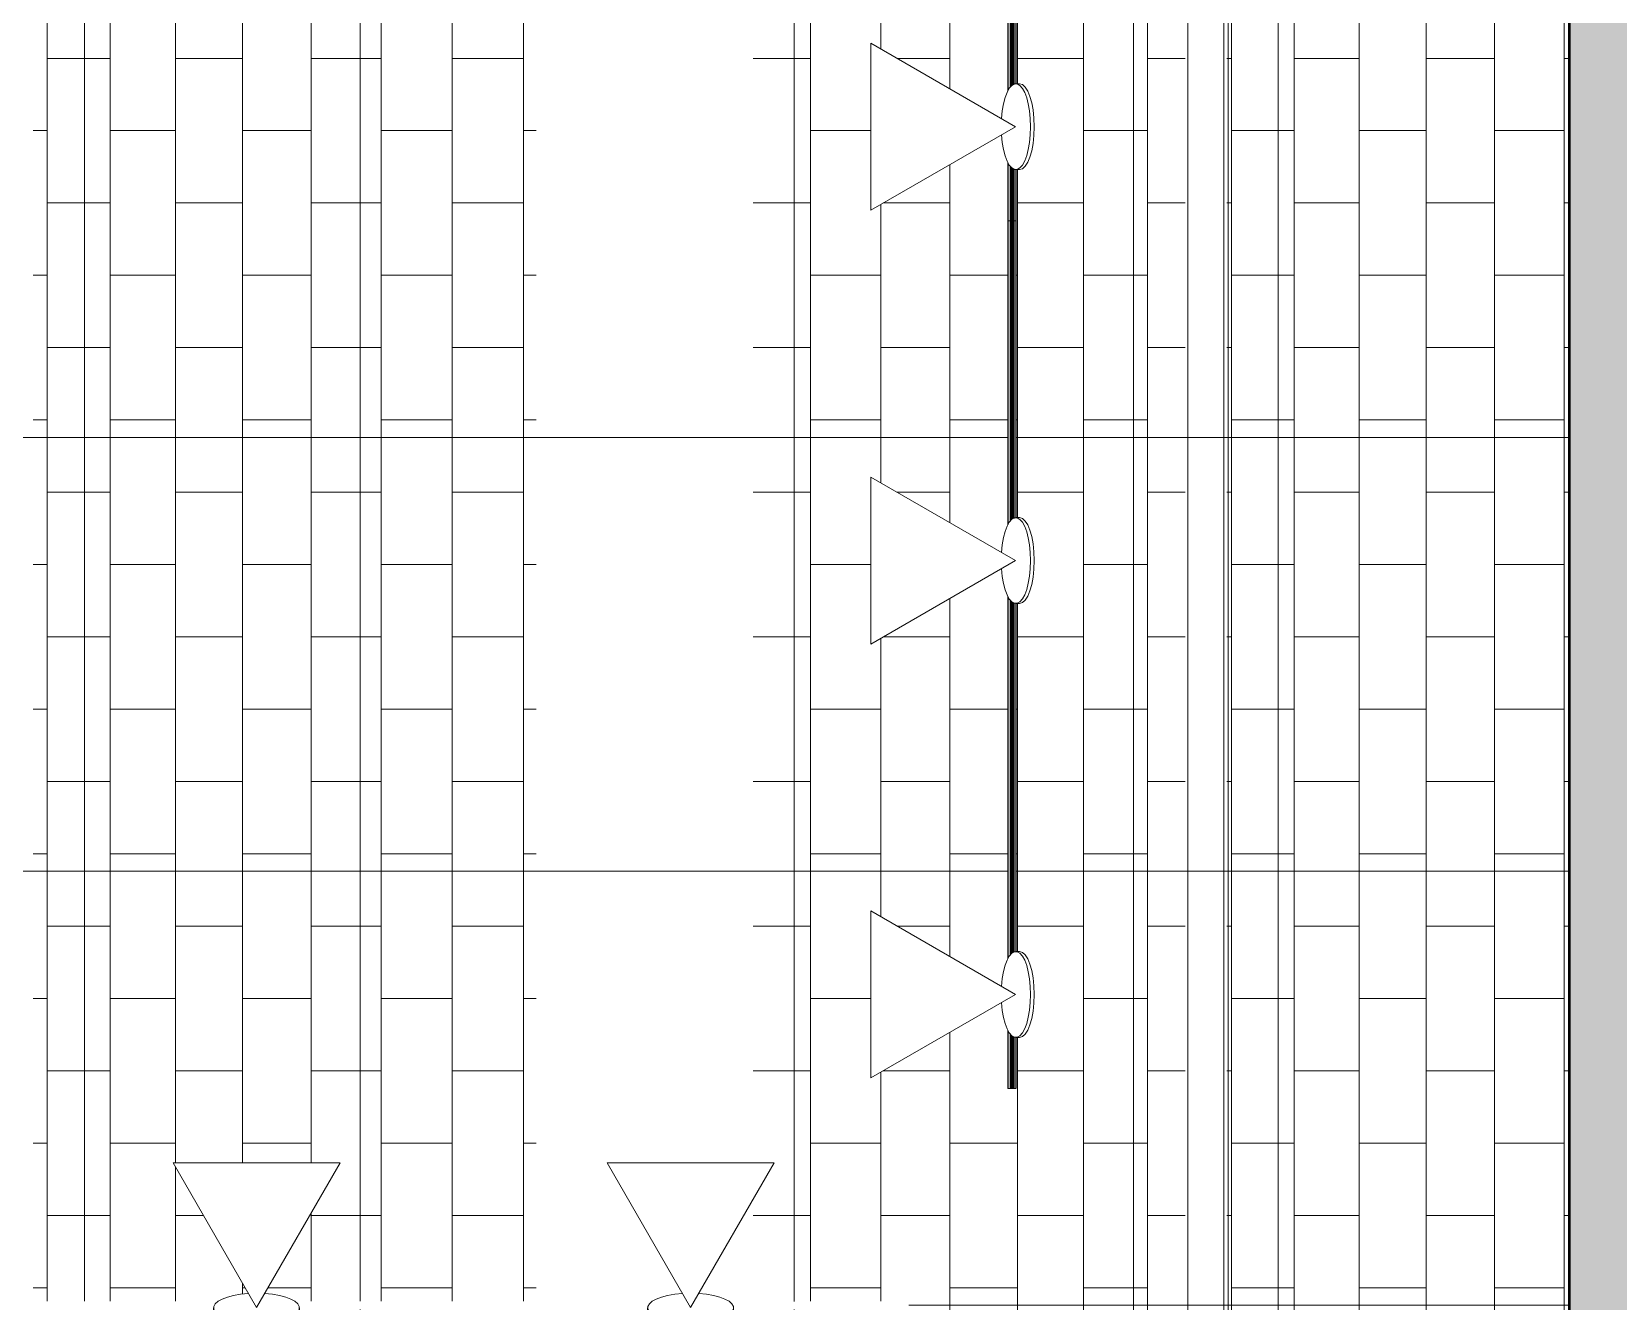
# Model space of a CAD drawing. Header units: inches. Extents: x -956 to 966, y -1111 to 895.
# Drawn here: x -214.7 to -127, y 372.9 to 443.1 of the extents above; entities that cross this region are included whole.
import ezdxf

# ---------------------------------------------------------------- set-up
doc = ezdxf.new("R2010")
doc.units = ezdxf.units.IN
doc.header["$MEASUREMENT"] = 0
for name, color, linetype, lineweight in [('A-CLNG', 13, 'Continuous', 13), ('A-CLNG-PATT', 13, 'Continuous', 13), ('A-WALL-PATT', 111, 'Continuous', 13), ('E-LITE-EQPM', 33, 'Continuous', 9), ('I-WALL', 2, 'Continuous', 13)]:
    doc.layers.add(name, color=color, linetype=linetype, lineweight=lineweight)

# ---------------------------------------------------------------- blocks, each defined once
blk = doc.blocks.new('FP_1_54-7TH FLOOR TELECOM OVERHEAD ROUTING PLAN')
at = {"layer": 'A-CLNG-PATT', "color": 50}
for p, q in [((-156.585, 333.068), (-156.585, 506.506)), ((-153.048, 333.068), (-153.048, 506.506)), ((-213.891, 372.859), (-213.891, 492.365)), ((-210.4, 372.859), (-210.4, 492.365)), ((-206.792, 380.521), (-206.792, 492.365)), ((-195.42, 372.859), (-195.42, 492.365)), ((-191.501, 372.859), (-191.501, 492.365)), ((-187.545, 372.859), (-187.545, 492.365)), ((-171.689, 372.859), (-171.689, 492.365)), ((-203.082, 380.521), (-203.082, 484.374)), ((-199.286, 380.521), (-199.286, 484.374)), ((-163.977, 439.923), (-163.977, 459.736)), ((-160.233, 440.205), (-160.233, 459.455)), ((-167.801, 442.13), (-167.801, 457.529)), ((-213.891, 441.611), (-211.82, 441.611)), ((-211.82, 441.611), (-210.4, 441.611)), ((-206.792, 441.611), (-203.082, 441.611)), ((-199.286, 441.611), (-195.42, 441.611)), ((-191.501, 441.611), (-187.545, 441.611)), ((-174.859, 441.611), (-171.689, 441.611)), ((-166.901, 441.611), (-163.977, 441.611)), ((-160.233, 441.611), (-156.585, 441.611)), ((-153.048, 441.611), (-150.973, 441.611)), ((-214.667, 437.611), (-213.891, 437.611)), ((-210.4, 437.611), (-206.792, 437.611)), ((-203.082, 437.611), (-199.286, 437.611)), ((-195.42, 437.611), (-191.501, 437.611)), ((-187.545, 437.611), (-186.859, 437.611)), ((-171.689, 437.611), (-168.352, 437.611)), ((-156.585, 437.611), (-153.82, 437.611)), ((-153.82, 437.611), (-153.048, 437.611)), ((-163.977, 415.923), (-163.977, 435.736)), ((-160.233, 416.205), (-160.233, 435.455)), ((-213.891, 433.611), (-211.82, 433.611)), ((-211.82, 433.611), (-210.4, 433.611)), ((-206.792, 433.611), (-203.082, 433.611)), ((-199.286, 433.611), (-195.42, 433.611)), ((-191.501, 433.611), (-187.545, 433.611)), ((-174.859, 433.611), (-171.689, 433.611)), ((-167.801, 418.13), (-167.801, 433.529)), ((-167.659, 433.611), (-163.977, 433.611)), ((-160.233, 433.611), (-156.585, 433.611)), ((-153.048, 433.611), (-150.973, 433.611)), ((-214.667, 429.611), (-213.891, 429.611)), ((-210.4, 429.611), (-206.792, 429.611)), ((-203.082, 429.611), (-199.286, 429.611)), ((-195.42, 429.611), (-191.501, 429.611)), ((-187.545, 429.611), (-186.859, 429.611)), ((-171.689, 429.611), (-167.801, 429.611)), ((-163.977, 429.611), (-160.767, 429.611)), ((-160.311, 429.611), (-160.233, 429.611)), ((-156.585, 429.611), (-153.82, 429.611)), ((-153.82, 429.611), (-153.048, 429.611)), ((-213.891, 425.611), (-211.82, 425.611)), ((-211.82, 425.611), (-210.4, 425.611)), ((-206.792, 425.611), (-203.082, 425.611)), ((-199.286, 425.611), (-195.42, 425.611)), ((-191.501, 425.611), (-187.545, 425.611)), ((-174.859, 425.611), (-171.689, 425.611)), ((-167.801, 425.611), (-163.977, 425.611)), ((-160.233, 425.611), (-156.585, 425.611)), ((-153.048, 425.611), (-150.973, 425.611)), ((-214.667, 421.611), (-213.891, 421.611)), ((-210.4, 421.611), (-206.792, 421.611)), ((-203.082, 421.611), (-199.286, 421.611)), ((-195.42, 421.611), (-191.501, 421.611)), ((-187.545, 421.611), (-186.859, 421.611)), ((-171.689, 421.611), (-167.801, 421.611)), ((-163.977, 421.611), (-160.767, 421.611)), ((-160.311, 421.611), (-160.233, 421.611)), ((-156.585, 421.611), (-153.82, 421.611)), ((-153.82, 421.611), (-153.048, 421.611)), ((-213.891, 417.611), (-211.82, 417.611)), ((-211.82, 417.611), (-210.4, 417.611)), ((-206.792, 417.611), (-203.082, 417.611)), ((-199.286, 417.611), (-195.42, 417.611)), ((-191.501, 417.611), (-187.545, 417.611)), ((-174.859, 417.611), (-171.689, 417.611)), ((-166.901, 417.611), (-163.977, 417.611)), ((-160.233, 417.611), (-156.585, 417.611)), ((-153.048, 417.611), (-150.973, 417.611)), ((-214.667, 413.611), (-213.891, 413.611)), ((-210.4, 413.611), (-206.792, 413.611)), ((-203.082, 413.611), (-199.286, 413.611)), ((-195.42, 413.611), (-191.501, 413.611)), ((-187.545, 413.611), (-186.859, 413.611)), ((-171.689, 413.611), (-168.352, 413.611)), ((-156.585, 413.611), (-153.82, 413.611)), ((-153.82, 413.611), (-153.048, 413.611)), ((-163.977, 391.923), (-163.977, 411.736)), ((-160.233, 392.205), (-160.233, 411.455)), ((-213.891, 409.611), (-211.82, 409.611)), ((-211.82, 409.611), (-210.4, 409.611)), ((-206.792, 409.611), (-203.082, 409.611)), ((-199.286, 409.611), (-195.42, 409.611)), ((-191.501, 409.611), (-187.545, 409.611)), ((-174.859, 409.611), (-171.689, 409.611)), ((-167.801, 394.13), (-167.801, 409.529)), ((-167.659, 409.611), (-163.977, 409.611)), ((-160.233, 409.611), (-156.585, 409.611)), ((-153.048, 409.611), (-150.973, 409.611)), ((-214.667, 405.611), (-213.891, 405.611)), ((-210.4, 405.611), (-206.792, 405.611)), ((-203.082, 405.611), (-199.286, 405.611)), ((-195.42, 405.611), (-191.501, 405.611)), ((-187.545, 405.611), (-186.859, 405.611)), ((-171.689, 405.611), (-167.801, 405.611)), ((-163.977, 405.611), (-160.767, 405.611)), ((-160.311, 405.611), (-160.233, 405.611)), ((-156.585, 405.611), (-153.82, 405.611)), ((-153.82, 405.611), (-153.048, 405.611)), ((-213.891, 401.611), (-211.82, 401.611)), ((-211.82, 401.611), (-210.4, 401.611)), ((-206.792, 401.611), (-203.082, 401.611)), ((-199.286, 401.611), (-195.42, 401.611)), ((-191.501, 401.611), (-187.545, 401.611)), ((-174.859, 401.611), (-171.689, 401.611)), ((-167.801, 401.611), (-163.977, 401.611)), ((-160.233, 401.611), (-156.585, 401.611)), ((-153.048, 401.611), (-150.973, 401.611)), ((-214.667, 397.611), (-213.891, 397.611)), ((-210.4, 397.611), (-206.792, 397.611)), ((-203.082, 397.611), (-199.286, 397.611)), ((-195.42, 397.611), (-191.501, 397.611)), ((-187.545, 397.611), (-186.859, 397.611)), ((-171.689, 397.611), (-167.801, 397.611)), ((-163.977, 397.611), (-160.767, 397.611)), ((-160.311, 397.611), (-160.233, 397.611)), ((-156.585, 397.611), (-153.82, 397.611)), ((-153.82, 397.611), (-153.048, 397.611)), ((-213.891, 393.611), (-211.82, 393.611)), ((-211.82, 393.611), (-210.4, 393.611)), ((-206.792, 393.611), (-203.082, 393.611)), ((-199.286, 393.611), (-195.42, 393.611)), ((-191.501, 393.611), (-187.545, 393.611)), ((-174.859, 393.611), (-171.689, 393.611)), ((-166.901, 393.611), (-163.977, 393.611)), ((-160.233, 393.611), (-156.585, 393.611)), ((-153.048, 393.611), (-150.973, 393.611)), ((-214.667, 389.611), (-213.891, 389.611)), ((-210.4, 389.611), (-206.792, 389.611)), ((-203.082, 389.611), (-199.286, 389.611)), ((-195.42, 389.611), (-191.501, 389.611)), ((-187.545, 389.611), (-186.859, 389.611)), ((-171.689, 389.611), (-168.352, 389.611)), ((-156.585, 389.611), (-153.82, 389.611)), ((-153.82, 389.611), (-153.048, 389.611)), ((-163.977, 333.068), (-163.977, 387.736)), ((-160.233, 333.068), (-160.233, 387.455)), ((-213.891, 385.611), (-211.82, 385.611)), ((-211.82, 385.611), (-210.4, 385.611)), ((-206.792, 385.611), (-203.082, 385.611)), ((-199.286, 385.611), (-195.42, 385.611)), ((-191.501, 385.611), (-187.545, 385.611)), ((-174.859, 385.611), (-171.689, 385.611)), ((-167.801, 372.859), (-167.801, 385.529)), ((-167.659, 385.611), (-163.977, 385.611)), ((-160.233, 385.611), (-156.585, 385.611)), ((-153.048, 385.611), (-150.973, 385.611)), ((-214.667, 381.611), (-213.891, 381.611)), ((-210.4, 381.611), (-206.792, 381.611)), ((-203.082, 381.611), (-199.286, 381.611)), ((-195.42, 381.611), (-191.501, 381.611)), ((-187.545, 381.611), (-186.859, 381.611)), ((-171.689, 381.611), (-167.801, 381.611)), ((-163.977, 381.611), (-160.233, 381.611)), ((-156.585, 381.611), (-153.82, 381.611)), ((-153.82, 381.611), (-153.048, 381.611)), ((-206.792, 372.859), (-206.792, 380.284)), ((-213.891, 377.611), (-211.82, 377.611)), ((-211.82, 377.611), (-210.4, 377.611)), ((-206.792, 377.611), (-205.249, 377.611)), ((-199.286, 372.859), (-199.286, 377.758)), ((-199.286, 377.611), (-195.42, 377.611)), ((-191.501, 377.611), (-187.545, 377.611)), ((-174.859, 377.611), (-171.689, 377.611)), ((-167.801, 377.611), (-163.977, 377.611)), ((-160.233, 377.611), (-156.585, 377.611)), ((-153.048, 377.611), (-150.973, 377.611)), ((-203.082, 373.259), (-203.082, 373.858)), ((-214.667, 373.611), (-213.891, 373.611)), ((-210.4, 373.611), (-206.792, 373.611)), ((-203.082, 373.611), (-202.939, 373.611)), ((-201.681, 373.611), (-199.286, 373.611)), ((-195.42, 373.611), (-191.501, 373.611)), ((-187.545, 373.611), (-186.859, 373.611)), ((-171.689, 373.611), (-167.801, 373.611)), ((-163.977, 373.611), (-160.233, 373.611)), ((-156.585, 373.611), (-153.82, 373.611)), ((-153.82, 373.611), (-153.048, 373.611))]:
    blk.add_line(p, q, dxfattribs=at)
blk = doc.blocks.new('FP_1_55-7TH FLOOR TELECOM OVERHEAD ROUTING PLAN')
at = {"layer": 'A-CLNG-PATT', "color": 50}
for p, q in [((-148.407, 333.068), (-148.407, 506.506)), ((-144.935, 333.068), (-144.935, 506.506)), ((-141.343, 333.068), (-141.343, 506.506)), ((-137.648, 336.162), (-137.648, 506.506)), ((-133.864, 334.479), (-133.864, 506.506)), ((-130.007, 333.068), (-130.007, 506.506)), ((-148.667, 441.611), (-148.407, 441.611)), ((-144.935, 441.611), (-141.343, 441.611)), ((-137.648, 441.611), (-133.864, 441.611)), ((-130.007, 441.611), (-129.706, 441.611)), ((-148.407, 437.611), (-145.843, 437.611)), ((-145.82, 437.611), (-144.935, 437.611)), ((-141.343, 437.611), (-137.648, 437.611)), ((-133.864, 437.611), (-130.007, 437.611)), ((-148.667, 433.611), (-148.407, 433.611)), ((-144.935, 433.611), (-141.343, 433.611)), ((-137.648, 433.611), (-133.864, 433.611)), ((-130.007, 433.611), (-129.706, 433.611)), ((-148.407, 429.611), (-145.843, 429.611)), ((-145.82, 429.611), (-144.935, 429.611)), ((-141.343, 429.611), (-137.648, 429.611)), ((-133.864, 429.611), (-130.007, 429.611)), ((-148.667, 425.611), (-148.407, 425.611)), ((-144.935, 425.611), (-141.343, 425.611)), ((-137.648, 425.611), (-133.864, 425.611)), ((-130.007, 425.611), (-129.706, 425.611)), ((-148.407, 421.611), (-145.843, 421.611)), ((-145.82, 421.611), (-144.935, 421.611)), ((-141.343, 421.611), (-137.648, 421.611)), ((-133.864, 421.611), (-130.007, 421.611)), ((-148.667, 417.611), (-148.407, 417.611)), ((-144.935, 417.611), (-141.343, 417.611)), ((-137.648, 417.611), (-133.864, 417.611)), ((-130.007, 417.611), (-129.706, 417.611)), ((-148.407, 413.611), (-145.843, 413.611)), ((-145.82, 413.611), (-144.935, 413.611)), ((-141.343, 413.611), (-137.648, 413.611)), ((-133.864, 413.611), (-130.007, 413.611)), ((-148.667, 409.611), (-148.407, 409.611)), ((-144.935, 409.611), (-141.343, 409.611)), ((-137.648, 409.611), (-133.864, 409.611)), ((-130.007, 409.611), (-129.706, 409.611)), ((-148.407, 405.611), (-145.843, 405.611)), ((-145.82, 405.611), (-144.935, 405.611)), ((-141.343, 405.611), (-137.648, 405.611)), ((-133.864, 405.611), (-130.007, 405.611)), ((-148.667, 401.611), (-148.407, 401.611)), ((-144.935, 401.611), (-141.343, 401.611)), ((-137.648, 401.611), (-133.864, 401.611)), ((-130.007, 401.611), (-129.706, 401.611)), ((-148.407, 397.611), (-145.843, 397.611)), ((-145.82, 397.611), (-144.935, 397.611)), ((-141.343, 397.611), (-137.648, 397.611)), ((-133.864, 397.611), (-130.007, 397.611)), ((-148.667, 393.611), (-148.407, 393.611)), ((-144.935, 393.611), (-141.343, 393.611)), ((-137.648, 393.611), (-133.864, 393.611)), ((-130.007, 393.611), (-129.706, 393.611)), ((-148.407, 389.611), (-145.843, 389.611)), ((-145.82, 389.611), (-144.935, 389.611)), ((-141.343, 389.611), (-137.648, 389.611)), ((-133.864, 389.611), (-130.007, 389.611)), ((-148.667, 385.611), (-148.407, 385.611)), ((-144.935, 385.611), (-141.343, 385.611)), ((-137.648, 385.611), (-133.864, 385.611)), ((-130.007, 385.611), (-129.706, 385.611)), ((-148.407, 381.611), (-145.843, 381.611)), ((-145.82, 381.611), (-144.935, 381.611)), ((-141.343, 381.611), (-137.648, 381.611)), ((-133.864, 381.611), (-130.007, 381.611)), ((-148.667, 377.611), (-148.407, 377.611)), ((-144.935, 377.611), (-141.343, 377.611)), ((-137.648, 377.611), (-133.864, 377.611)), ((-130.007, 377.611), (-129.706, 377.611)), ((-148.407, 373.611), (-145.843, 373.611)), ((-145.82, 373.611), (-144.935, 373.611)), ((-141.343, 373.611), (-137.648, 373.611)), ((-133.864, 373.611), (-130.007, 373.611))]:
    blk.add_line(p, q, dxfattribs=at)
blk = doc.blocks.new('7th Floor Vault2 - 7th Floor Vault-3164437-7TH FLOOR TELECOM OVERHEAD ROUTING PLAN')
at = {"layer": 'A-CLNG', "color": 10, "lineweight": 9}
for p, q in [((-153.82, 506.506), (-153.82, 333.068)), ((-153.82, 506.506), (-153.82, 333.068)), ((-150.82, 506.506), (-150.82, 341.622)), ((-148.82, 506.506), (-148.82, 333.068)), ((-145.82, 506.506), (-145.82, 333.068)), ((-145.82, 506.506), (-145.82, 333.068)), ((-211.82, 492.365), (-211.82, 372.859)), ((-211.82, 492.365), (-211.82, 372.859))]:
    blk.add_line(p, q, dxfattribs=at)
at = {"layer": 'A-CLNG', "color": 9, "lineweight": 9}
for name in ['FP_1_54-7TH FLOOR TELECOM OVERHEAD ROUTING PLAN', 'FP_1_55-7TH FLOOR TELECOM OVERHEAD ROUTING PLAN']:
    blk.add_blockref(name, (0, 0), dxfattribs=at)
blk = doc.blocks.new('Lighting - Track - Flexible_Cooper_Halo_LF4_ LF8 - Lighting - Track - Flexible_Cooper_Halo_LF4-V90-7TH FLOOR TELECOM OVERHEAD ROUTING PLAN')
at = {"layer": 'E-LITE-EQPM', "color": 9}
for p, q in [((-24, 0.226), (-24, 0.228)), ((-21.165, 0.226), (-24, 0.226)), ((-24, 0.22), (-24, 0.224)), ((-21.163, 0.219), (-24, 0.219)), ((-24, 0.219), (-24, -0.219)), ((-24, 0.078), (-24, 0.11)), ((-21.137, 0.11), (-24, 0.11)), ((-21.125, 0.078), (-24, 0.078)), ((-24, 0.03), (-21.106, 0.03)), ((-16.496, 0.03), (2.894, 0.03)), ((2.875, 0.078), (-16.477, 0.078)), ((2.863, 0.11), (-16.465, 0.11)), ((2.835, 0.226), (-16.432, 0.226)), ((2.837, 0.219), (-16.429, 0.219)), ((7.504, 0.03), (24, 0.03)), ((24, 0.078), (7.523, 0.078)), ((24, 0.11), (7.535, 0.11)), ((24, 0.226), (7.568, 0.226)), ((24, 0.219), (7.571, 0.219)), ((24, 0.228), (24, 0.226)), ((24, 0.224), (24, 0.22)), ((24, -0.219), (24, 0.219)), ((24, 0.11), (24, 0.078)), ((-21.058, -0.03), (-24, -0.03)), ((-24, -0.109), (-24, -0.077)), ((-21.001, -0.077), (-24, -0.077)), ((-24, -0.109), (-20.962, -0.109)), ((-24, -0.219), (-20.805, -0.219)), ((-24, -0.224), (-24, -0.22)), ((-24, -0.228), (-24, -0.226)), ((-20.788, -0.226), (-24, -0.226)), ((3.212, -0.226), (-16.814, -0.226)), ((-16.798, -0.219), (3.195, -0.219)), ((-16.64, -0.109), (3.038, -0.109)), ((2.999, -0.077), (-16.602, -0.077)), ((2.942, -0.03), (-16.545, -0.03)), ((24, -0.226), (7.186, -0.226)), ((7.202, -0.219), (24, -0.219)), ((7.36, -0.109), (24, -0.109)), ((24, -0.077), (7.398, -0.077)), ((24, -0.03), (7.455, -0.03)), ((24, -0.077), (24, -0.109)), ((24, -0.22), (24, -0.224)), ((24, -0.226), (24, -0.228))]:
    blk.add_line(p, q, dxfattribs=at)
blk = doc.blocks.new('Lighting - Track Head - Spot - Lighting - Track Head - Spot-5499910-7TH FLOOR TELECOM OVERHEAD ROUTING PLAN')
at = {"layer": 'E-LITE-EQPM', "color": 9}
for p, q in [((-8, 4.619), (-8, -4.619)), ((0, 0), (-8, 4.619)), ((0.024, 2.375), (0.231, 2.375)), ((-8, -4.619), (0, 0)), ((0.231, -2.375), (0.024, -2.375))]:
    blk.add_line(p, q, dxfattribs=at)
for centre, start_param, end_param in [((0.024, 0), 4.712389, 7.664978), ((0.231, 0), 4.712389, 6.283185), ((0.024, 0), 1.7598, 4.712389), ((0.231, 0), 3.141593, 4.712389)]:
    blk.add_ellipse(centre, major_axis=(0, 2.375), ratio=0.34202, start_param=start_param, end_param=end_param, dxfattribs=at)

msp = doc.modelspace()

# ---------------------------------------------------------------- hatches: boundary and pattern name
at = {"layer": 'A-CLNG-PATT'}
h = msp.add_hatch(dxfattribs=at)
h.set_pattern_fill('FP1_19', color=253, style=0, pattern_type=2)
h.set_pattern_definition([(0, (19.4, 708.63), (0, -24), []), (270, (19.4, 708.63), (-24, -1e-15), [])])
h.paths.add_polyline_path([(-314.351, 333.068), (-309.226, 333.068), (-309.226, 354.647), (-314.351, 354.647), (-314.351, 338.193)], flags=0)
h.paths.add_polyline_path([(-279.493, 333.068), (-129.706, 333.068), (-129.706, 532.006), (-335.101, 532.006), (-335.101, 440.068), (-287.101, 440.068), (-287.101, 435.193), (-289.601, 435.193), (-289.601, 434.693), (-313.601, 434.693), (-313.601, 435.193), (-335.101, 435.193), (-335.101, 378.024), (-333.205, 378.024), (-333.205, 379.149), (-333.014, 379.737), (-332.475, 380.1), (-331.896, 380.1), (-331.396, 379.737), (-331.205, 379.149), (-331.203, 378.024), (-329.205, 378.024), (-329.205, 379.149), (-329.014, 379.737), (-328.475, 380.1), (-327.896, 380.1), (-327.396, 379.737), (-327.205, 379.149), (-327.205, 378.024), (-325.205, 378.024), (-325.205, 379.149), (-325.014, 379.737), (-324.475, 380.1), (-323.896, 380.1), (-323.396, 379.737), (-323.205, 379.149), (-323.205, 378.024), (-265.132, 378.024), (-262.889, 378.265), (-260.732, 378.964), (-258.882, 379.992), (-257.354, 381.246), (-255.986, 382.913), (-254.97, 384.815), (-254.339, 386.922), (-254.132, 389.024), (-254.132, 432.024), (-254.373, 434.268), (-255.072, 436.425), (-256.117, 438.295), (-257.354, 439.802), (-259.021, 441.17), (-260.923, 442.187), (-262.986, 442.813), (-265.132, 443.024), (-301.132, 443.024), (-301.132, 445.024), (-265.132, 445.024), (-262.596, 444.774), (-260.158, 444.035), (-257.91, 442.833), (-255.94, 441.217), (-254.249, 439.108), (-253.064, 436.808), (-252.373, 434.463), (-252.132, 432.024), (-252.132, 389.024), (-252.382, 386.487), (-253.122, 384.049), (-254.323, 381.802), (-255.375, 380.521), (-246.691, 380.521), (-250.866, 373.289), (-250.695, 373.282), (-249.793, 373.114), (-249.631, 373.071), (-249.074, 372.859), (-231.42, 372.859), (-231.367, 372.903), (-230.989, 373.071), (-230.497, 373.2), (-229.765, 373.309), (-233.929, 380.521), (-224.691, 380.521), (-228.866, 373.289), (-228.695, 373.282), (-228.122, 373.2), (-227.631, 373.071), (-227.074, 372.859), (-204.42, 372.859), (-204.367, 372.903), (-203.989, 373.071), (-203.497, 373.2), (-202.765, 373.309), (-206.929, 380.521), (-197.691, 380.521), (-201.866, 373.289), (-201.695, 373.282), (-201.122, 373.2), (-200.631, 373.071), (-200.074, 372.859), (-180.42, 372.859), (-180.367, 372.903), (-179.989, 373.071), (-179.497, 373.2), (-178.765, 373.309), (-182.929, 380.521), (-173.691, 380.521), (-177.866, 373.289), (-177.695, 373.282), (-177.122, 373.2), (-176.631, 373.071), (-176.074, 372.859), (-166.247, 372.849), (-166.247, 372.403), (-175.935, 372.403), (-175.961, 372.221), (-176.016, 372.079), (-176.253, 371.883), (-176.641, 371.712), (-177.122, 371.586), (-177.695, 371.505), (-178.612, 371.491), (-179.037, 371.521), (-179.497, 371.586), (-180.165, 371.794), (-180.487, 371.983), (-180.608, 372.091), (-180.728, 372.403), (-199.935, 372.403), (-199.961, 372.221), (-200.016, 372.079), (-200.253, 371.883), (-200.641, 371.712), (-201.122, 371.586), (-201.695, 371.505), (-202.612, 371.491), (-203.037, 371.521), (-203.497, 371.586), (-204.165, 371.794), (-204.487, 371.983), (-204.608, 372.091), (-204.728, 372.403), (-226.935, 372.403), (-226.961, 372.221), (-227.016, 372.079), (-227.253, 371.883), (-227.641, 371.712), (-228.122, 371.586), (-228.695, 371.505), (-229.612, 371.491), (-230.037, 371.521), (-230.497, 371.586), (-231.165, 371.794), (-231.487, 371.983), (-231.608, 372.091), (-231.728, 372.403), (-248.935, 372.403), (-248.961, 372.221), (-249.016, 372.079), (-249.253, 371.883), (-249.793, 371.672), (-250.122, 371.586), (-250.695, 371.505), (-251.612, 371.491), (-252.037, 371.521), (-252.497, 371.586), (-253.165, 371.794), (-253.487, 371.983), (-253.608, 372.091), (-253.728, 372.403), (-262.247, 372.411), (-262.247, 372.859), (-253.42, 372.859), (-253.367, 372.903), (-252.989, 373.071), (-252.497, 373.2), (-251.765, 373.309), (-255.7, 380.124), (-255.94, 379.832), (-258.049, 378.141), (-260.349, 376.956), (-262.694, 376.264), (-265.132, 376.024), (-323.205, 376.024), (-323.205, 375.149), (-323.33, 375.149), (-323.33, 376.024), (-325.08, 376.024), (-325.08, 375.149), (-325.295, 374.488), (-325.896, 374.079), (-326.552, 374.079), (-327.115, 374.488), (-327.33, 375.149), (-327.33, 376.024), (-329.08, 376.024), (-329.08, 375.149), (-329.295, 374.488), (-329.896, 374.079), (-330.552, 374.079), (-331.115, 374.488), (-331.33, 375.149), (-331.33, 376.024), (-333.08, 376.024), (-333.08, 375.149), (-333.295, 374.488), (-333.896, 374.079), (-334.552, 374.079), (-335.101, 374.478), (-335.101, 373.943), (-311.101, 373.943), (-311.101, 369.068), (-335.101, 369.068), (-335.101, 367.522), (-314.351, 367.522), (-314.351, 360.397), (-303.476, 360.397), (-303.476, 333.068), (-294.343, 333.068)], flags=0)
h.paths.add_polyline_path([(-264.643, 372.725), (-264.643, 372.725), (-262.247, 372.725)], flags=0)
h.paths.add_polyline_path([(-329.896, 374.198), (-329.396, 374.561), (-329.205, 375.149), (-329.205, 376.024), (-331.205, 376.024), (-331.205, 375.149), (-331.014, 374.561), (-330.514, 374.198)], flags=0)
h.paths.add_polyline_path([(-334.514, 374.198), (-333.857, 374.226), (-333.396, 374.561), (-333.205, 375.149), (-333.205, 376.024), (-335.101, 376.024), (-335.101, 374.83), (-335.014, 374.561), (-334.552, 374.226)], flags=0)
h.paths.add_polyline_path([(-326.514, 374.198), (-325.857, 374.226), (-325.396, 374.561), (-325.205, 375.149), (-325.205, 376.024), (-327.205, 376.024), (-327.205, 375.149), (-327.014, 374.561), (-326.552, 374.226)], flags=0)
h.paths.add_polyline_path([(-325.08, 378.024), (-323.33, 378.024), (-323.33, 379.149), (-323.497, 379.664), (-323.934, 379.981), (-324.514, 379.953), (-324.913, 379.664), (-325.08, 379.149)], flags=0)
h.paths.add_polyline_path([(-327.497, 378.024), (-327.33, 378.024), (-327.33, 379.149), (-327.497, 379.664), (-327.934, 379.981), (-328.514, 379.953), (-328.913, 379.664), (-329.08, 379.149), (-329.08, 378.024), (-328.913, 378.024)], flags=0)
h.paths.add_polyline_path([(-331.497, 378.024), (-331.33, 378.024), (-331.33, 379.149), (-331.497, 379.664), (-331.934, 379.981), (-332.514, 379.953), (-332.913, 379.664), (-333.08, 379.149), (-333.08, 378.024), (-332.913, 378.024)], flags=0)
h.paths.add_polyline_path([(-280.69, 384.631), (-280.823, 384.631), (-280.823, 390.036), (-280.887, 389.795), (-281.055, 389.418), (-281.251, 389.18), (-281.461, 389.099), (-281.772, 389.139), (-281.879, 389.18), (-282.075, 389.418), (-282.273, 389.911), (-282.372, 390.287), (-282.464, 391.1), (-282.467, 391.777), (-282.453, 392.089), (-282.372, 392.662), (-282.164, 393.33), (-282.035, 393.579), (-281.867, 393.773), (-281.668, 393.849), (-281.437, 393.84), (-281.251, 393.769), (-281.055, 393.531), (-280.823, 392.912), (-280.823, 402.568), (-281.073, 402.595), (-281.215, 402.649), (-281.411, 402.886), (-281.582, 403.274), (-281.708, 403.756), (-281.789, 404.329), (-281.803, 405.245), (-281.773, 405.67), (-281.708, 406.131), (-281.501, 406.799), (-281.312, 407.12), (-281.203, 407.242), (-281.005, 407.318), (-280.823, 407.318), (-280.823, 414.568), (-281.073, 414.595), (-281.215, 414.649), (-281.411, 414.886), (-281.582, 415.274), (-281.708, 415.756), (-281.789, 416.329), (-281.803, 417.245), (-281.773, 417.67), (-281.708, 418.131), (-281.501, 418.799), (-281.312, 419.12), (-281.203, 419.242), (-281.005, 419.318), (-280.823, 419.318), (-280.823, 426.599), (-281.073, 426.626), (-281.215, 426.68), (-281.411, 426.918), (-281.582, 427.305), (-281.708, 427.787), (-281.789, 428.36), (-281.803, 429.277), (-281.773, 429.701), (-281.708, 430.162), (-281.501, 430.83), (-281.312, 431.151), (-281.203, 431.273), (-281.005, 431.349), (-280.823, 431.349), (-280.813, 432.631), (-280.367, 432.631), (-280.367, 430.978), (-280.223, 430.654), (-280.094, 430.162), (-279.985, 429.43), (-272.773, 433.593), (-272.773, 424.356), (-280.005, 428.531), (-280.012, 428.36), (-280.094, 427.787), (-280.223, 427.295), (-280.367, 426.918), (-280.367, 418.947), (-280.223, 418.623), (-280.094, 418.131), (-279.985, 417.399), (-272.773, 421.562), (-272.773, 412.324), (-280.005, 416.499), (-280.012, 416.329), (-280.094, 415.756), (-280.223, 415.264), (-280.367, 414.886), (-280.367, 406.947), (-280.223, 406.623), (-280.094, 406.131), (-279.985, 405.399), (-272.773, 409.562), (-272.773, 400.324), (-280.005, 404.499), (-280.012, 404.329), (-280.094, 403.756), (-280.223, 403.264), (-280.367, 402.886), (-280.367, 392.092), (-273.437, 396.093), (-273.437, 386.856), (-280.367, 390.857), (-280.376, 384.631), (-280.69, 384.631)], flags=0)
h.paths.add_polyline_path([(-160.634, 384.631), (-160.767, 384.631), (-160.767, 387.847), (-160.903, 388.15), (-161.032, 388.642), (-161.14, 389.374), (-168.352, 385.211), (-168.352, 394.448), (-161.12, 390.273), (-161.113, 390.444), (-161.01, 391.1), (-160.903, 391.509), (-160.767, 391.886), (-160.767, 411.847), (-160.903, 412.15), (-161.032, 412.642), (-161.14, 413.374), (-168.352, 409.211), (-168.352, 418.448), (-161.12, 414.273), (-161.113, 414.444), (-161.032, 415.017), (-160.903, 415.509), (-160.767, 415.886), (-160.767, 435.847), (-160.903, 436.15), (-161.032, 436.642), (-161.14, 437.374), (-168.352, 433.211), (-168.352, 442.448), (-161.12, 438.273), (-161.113, 438.444), (-161.032, 439.017), (-160.903, 439.509), (-160.767, 439.886), (-160.767, 459.847), (-160.971, 460.41), (-161.032, 460.642), (-161.14, 461.374), (-168.352, 457.211), (-168.352, 466.448), (-161.12, 462.273), (-161.113, 462.444), (-161.032, 463.017), (-160.903, 463.509), (-160.767, 463.886), (-160.757, 480.631), (-160.311, 480.631), (-160.311, 464.205), (-160.052, 464.178), (-159.91, 464.124), (-159.714, 463.886), (-159.544, 463.499), (-159.417, 463.017), (-159.336, 462.444), (-159.322, 461.527), (-159.352, 461.103), (-159.478, 460.41), (-159.625, 459.974), (-159.814, 459.653), (-159.922, 459.531), (-160.121, 459.455), (-160.311, 459.455), (-160.311, 440.205), (-160.052, 440.178), (-159.91, 440.124), (-159.714, 439.886), (-159.544, 439.499), (-159.417, 439.017), (-159.336, 438.444), (-159.322, 437.527), (-159.352, 437.103), (-159.417, 436.642), (-159.625, 435.974), (-159.814, 435.653), (-159.922, 435.531), (-160.121, 435.455), (-160.311, 435.455), (-160.311, 416.205), (-160.052, 416.178), (-159.91, 416.124), (-159.714, 415.886), (-159.544, 415.499), (-159.417, 415.017), (-159.336, 414.444), (-159.322, 413.527), (-159.352, 413.103), (-159.417, 412.642), (-159.625, 411.974), (-159.814, 411.653), (-159.922, 411.531), (-160.121, 411.455), (-160.311, 411.455), (-160.311, 392.205), (-160.052, 392.178), (-159.91, 392.124), (-159.714, 391.886), (-159.546, 391.509), (-159.417, 391.017), (-159.336, 390.444), (-159.322, 389.527), (-159.352, 389.103), (-159.417, 388.642), (-159.625, 387.974), (-159.814, 387.653), (-159.922, 387.531), (-160.121, 387.455), (-160.311, 387.455), (-160.352, 384.631), (-160.634, 384.631)], flags=0)
h.paths.add_polyline_path([(-304.285, 405.193), (-305.061, 405.295), (-305.785, 405.595), (-306.406, 406.072), (-306.883, 406.693), (-307.183, 407.417), (-307.285, 408.193), (-307.183, 408.97), (-306.883, 409.693), (-306.406, 410.315), (-305.785, 410.791), (-305.061, 411.091), (-304.285, 411.193), (-303.508, 411.091), (-302.785, 410.791), (-302.163, 410.315), (-301.687, 409.693), (-301.387, 408.97), (-301.285, 408.193), (-301.387, 407.417), (-301.687, 406.693), (-302.163, 406.072), (-302.785, 405.595), (-303.508, 405.295)], flags=0)
h.paths.add_polyline_path([(-257.22, 484.374), (-253.045, 491.605), (-253.216, 491.613), (-253.789, 491.694), (-254.281, 491.823), (-254.658, 491.991), (-254.895, 492.187), (-254.976, 492.365), (-262.247, 492.374), (-262.247, 492.821), (-254.889, 492.821), (-254.658, 493.011), (-254.27, 493.182), (-253.789, 493.309), (-253.216, 493.39), (-252.299, 493.404), (-251.874, 493.374), (-251.414, 493.309), (-250.746, 493.101), (-250.544, 493.011), (-250.307, 492.821), (-230.889, 492.821), (-230.658, 493.011), (-230.27, 493.182), (-229.789, 493.309), (-229.216, 493.39), (-228.299, 493.404), (-227.874, 493.374), (-227.414, 493.309), (-226.746, 493.101), (-226.544, 493.011), (-226.307, 492.821), (-203.889, 492.821), (-203.658, 493.011), (-203.27, 493.182), (-202.789, 493.309), (-202.216, 493.39), (-201.299, 493.404), (-200.874, 493.374), (-200.414, 493.309), (-199.746, 493.101), (-199.544, 493.011), (-199.307, 492.821), (-181.889, 492.821), (-181.658, 493.011), (-181.27, 493.182), (-180.789, 493.309), (-180.216, 493.39), (-179.299, 493.404), (-178.874, 493.374), (-178.414, 493.309), (-177.746, 493.101), (-177.544, 493.011), (-177.307, 492.821), (-166.247, 492.812), (-166.247, 492.365), (-177.239, 492.365), (-177.307, 492.187), (-177.544, 491.991), (-177.922, 491.823), (-178.414, 491.694), (-179.146, 491.585), (-174.982, 484.374), (-184.22, 484.374), (-180.045, 491.605), (-180.216, 491.613), (-180.789, 491.694), (-181.281, 491.823), (-181.658, 491.991), (-181.895, 492.187), (-181.976, 492.365), (-199.239, 492.365), (-199.307, 492.187), (-199.544, 491.991), (-199.922, 491.823), (-200.414, 491.694), (-201.146, 491.585), (-196.982, 484.374), (-206.22, 484.374), (-202.045, 491.605), (-202.216, 491.613), (-202.789, 491.694), (-203.281, 491.823), (-203.658, 491.991), (-203.895, 492.187), (-203.976, 492.365), (-226.239, 492.365), (-226.307, 492.187), (-226.544, 491.991), (-226.922, 491.823), (-227.414, 491.694), (-228.146, 491.585), (-223.982, 484.374), (-233.22, 484.374), (-229.045, 491.605), (-229.216, 491.613), (-229.789, 491.694), (-230.281, 491.823), (-230.658, 491.991), (-230.895, 492.187), (-230.976, 492.365), (-250.239, 492.365), (-250.307, 492.187), (-250.544, 491.991), (-250.922, 491.823), (-251.414, 491.694), (-252.146, 491.585), (-247.982, 484.374)], flags=0)
at = {"layer": 'A-WALL-PATT'}
msp.add_hatch(color=253, dxfattribs=at).paths.add_polyline_path([(-124.331, 11.881), (-124.331, 536.381), (-129.706, 536.381), (-129.706, 11.881)], flags=0)

# ---------------------------------------------------------------- linework, layer by layer
at = {"layer": 'A-CLNG', "color": 50}
for p, q in [((-129.706, 333.068), (-129.706, 532.006)), ((-129.706, 506.506), (-129.706, 333.068)), ((-129.706, 333.068), (-129.706, 506.506))]:
    msp.add_line(p, q, dxfattribs=at)
at = {"layer": 'I-WALL', "color": 133, "lineweight": 50}
msp.add_line((-129.706, 332.631), (-129.706, 532.006), dxfattribs=at)

# ---------------------------------------------------------------- block references
at = {"layer": 'A-CLNG', "color": 10, "lineweight": 9}
msp.add_blockref('7th Floor Vault2 - 7th Floor Vault-3164437-7TH FLOOR TELECOM OVERHEAD ROUTING PLAN', (0, 0), dxfattribs=at)
at = {"layer": 'E-LITE-EQPM', "color": 9, "extrusion": (0, 0, -1), "rotation": 89.99999999999848}
for p in [(160.539, 456.631), (160.539, 408.631)]:
    msp.add_blockref('Lighting - Track - Flexible_Cooper_Halo_LF4_ LF8 - Lighting - Track - Flexible_Cooper_Halo_LF4-V90-7TH FLOOR TELECOM OVERHEAD ROUTING PLAN', p, dxfattribs=at)
at = {"layer": 'E-LITE-EQPM', "color": 9}
for p in [(-160.352, 437.83), (-160.352, 413.83), (-160.352, 389.83)]:
    msp.add_blockref('Lighting - Track Head - Spot - Lighting - Track Head - Spot-5499910-7TH FLOOR TELECOM OVERHEAD ROUTING PLAN', p, dxfattribs=at)
at = {"layer": 'E-LITE-EQPM', "color": 9, "rotation": 270.0000000000002}
for p in [(-202.31, 372.521), (-178.31, 372.521)]:
    msp.add_blockref('Lighting - Track Head - Spot - Lighting - Track Head - Spot-5499910-7TH FLOOR TELECOM OVERHEAD ROUTING PLAN', p, dxfattribs=at)

doc.saveas('drawing.dxf')
